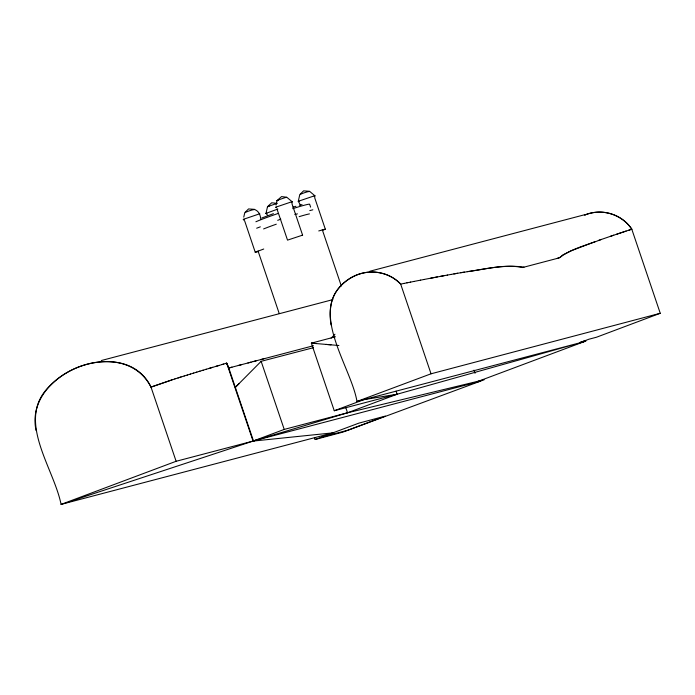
<?xml version="1.0" encoding="UTF-8"?>
<svg xmlns="http://www.w3.org/2000/svg" width="695" height="695" viewBox="0 0 695 695"><rect width="100%" height="100%" fill="white"/><g stroke="black" fill="none" stroke-linecap="round" stroke-linejoin="round"><path stroke-width="1.04" d="M276.054 205.034L277.062 200.568L281.536 196.589L286.809 197.258L292.065 201.672L292.013 203.896L302.594 235.145L301.925 235.492M300.353 204.921L298.285 201.289L299.788 194.591L303.559 190.856L309.544 191.281L314.792 195.695L314.748 197.91L325.321 229.168L323.314 230.062M243.771 217.127L244.77 212.661L248.541 208.934L254.526 209.351C259.122 211.48 260.243 214.607 260.755 219.012M267.384 214.998L266.003 213.382L267.506 206.684L271.693 202.792L277.253 203.374M313.436 347.691L261.172 361.313L235.318 387.358L239.028 383.683M331.115 338.135L334.955 334.243M261.146 361.331L284.229 429.414L347.535 412.787L484.137 379.783L342.948 432.09L315.13 439.509L314.435 437.45M254.144 209.647C253.866 209.178 244.953 212.166 245.344 212.627M286.427 197.545C288.416 196.155 271.215 202.488 278.573 200.282M266.003 213.382L277.861 209.039M309.153 191.568C308.971 191.047 299.962 194.105 300.362 194.557M291.405 202.158L292.143 201.785M298.285 201.289L314.792 195.695M314.14 196.181L314.87 195.799M259.774 213.765L243.267 219.368L244.727 221.079L255.23 252.224L263.735 249.01M261.746 218.022L273.404 213.669M284.229 429.414L253.067 441.082L61.073 504.396L176.122 461.28L253.067 441.082L333.027 432.846L61.073 504.396C53.619 466.866 14.326 418.677 50.631 385.16C58.693 377.02 68.605 370.809 79.308 366.76C89.89 362.833 101.296 360.983 112.573 361.939C129.27 363.207 143.578 371.521 151.006 387.089L175.036 378.879M36.079 430.544C23.578 373.18 123.293 333.044 151.006 387.089L172.013 379.852M256.672 228.203L260.33 226.839M277.696 220.332L280.797 219.168M335.459 336.771L311.377 343.148L334.26 410.736L363.893 399.642L397.114 394.23L583.939 341.749L356.978 401.449C350.897 365.292 304.844 307.112 349.724 278.53A61.594 51.361 75.3 0 1 362.616 273.144C376.117 269.825 391.068 273.952 400.676 284.099L431.039 373.797L660.25 313.28L631.79 229.202C623.563 216.71 607.864 210.012 593.148 212.653A61.603 50.422 75.2 0 0 584.756 214.998M225.362 363.563L226.692 363.164L228.768 368.011L253.458 440.934L347.535 412.787L397.114 394.23L396.072 391.155M253.458 440.934L479.984 381.338L477.812 381.459L585.946 340.993L579.891 342.592L588.891 339.23L596.501 337.223L660.25 313.28M356.978 401.449L431.039 373.797M315.13 439.509L333.027 432.846M579.891 342.592L584.391 340.906M584.834 215.007C601.357 208.031 621.964 214.025 631.79 229.202L628.749 230.201M595.433 241.521L571.507 250.678L562.811 254.926L560.248 257.324L557.234 258.401M601.47 239.401C587.318 245.092 571.525 248.393 559.336 257.854L522.518 267.54C504.275 263.683 485.492 269.521 467.257 271.615M598.308 240.505L613.755 235.188M610.54 236.274L626.152 231.053M616.604 234.232L631.79 229.202M318.753 230.94L325.321 229.168M174.792 378.957L184.245 375.986M177.946 377.958L181.091 376.968M184.123 376.021L187.398 375.013M187.155 375.083L190.56 374.04M190.195 374.145L193.714 373.067M193.227 373.215L196.876 372.103M292.951 207.188L295.948 206.276M196.268 372.285L200.038 371.139M199.309 371.365L203.201 370.183M202.349 370.444L206.363 369.227M205.39 369.523L212.687 367.334M208.43 368.611L223.651 364.067M215.858 366.387L219.021 365.44M222.191 364.501L226.692 363.164L228.768 368.011L313.454 345.736M276.732 203.47L267.506 206.684L269.017 206.389M257.558 251.781L255.23 252.224M294.81 214.538L297.417 213.852M309.77 210.602L312.854 209.794M369.975 271.206L585.477 214.512M101.322 360.531L332.905 299.606M228.768 368.011L231.965 367.177M238.342 365.492L241.539 364.658M247.915 362.972L251.104 362.138M253.145 361.6L256.359 360.757M260.677 359.619L263.865 358.776M334.26 410.736L397.114 394.23M299.354 205.303L302.047 204.599M403.986 283.43L400.676 284.099C389.426 272.075 370.791 268.861 355.849 275.35C349.455 278.122 343.704 282.309 339.23 287.669C330.082 297.886 328.883 311.916 331.081 324.93L331.341 324.939M406.905 282.848L410.623 282.101M403.534 283.517L407.305 282.761M410.285 282.17L413.942 281.449M413.655 281.501L420.579 280.146M420.406 280.181L423.898 279.503M423.785 279.52L437.32 276.94M292.065 201.672L275.559 207.266L276.514 207.214M298.363 201.402L299.25 201.229M266.081 213.495L266.958 213.33M243.346 219.472L244.232 219.307M430.553 278.226L444.088 275.689M440.534 276.341L447.484 275.064M447.198 275.116L450.873 274.456M450.534 274.516L457.666 273.248M453.87 273.917L464.469 272.075M460.559 272.744C481.531 269.851 502.789 264.126 524.013 267.141M316.294 343.573L311.377 343.148L338.891 345.511M326.12 344.416L331.029 344.833M302.594 235.145L287.522 240.131L276.94 208.882M473.99 370.174L475.032 373.25M322.272 229.697L341.332 286.027M310.613 207.136L309.605 204.156A30.146 1.416 -18.7 0 0 292.734 208.648M345.815 407.713L347.535 412.787M258.045 250.982L279.19 313.454M226.692 363.164L253.067 441.082M151.006 387.089L176.122 461.28M255.882 221.766A30.154 1.416 -18.7 0 1 278.122 213.461M263.613 228.933A27.913 1.312 -18.7 0 1 276.297 224.19M299.137 216.658A27.913 1.312 -18.7 0 1 309.457 213.904M321.203 437.242L347.674 430.283L385.351 416.079L358.811 423.159L321.203 437.242"/></g></svg>
